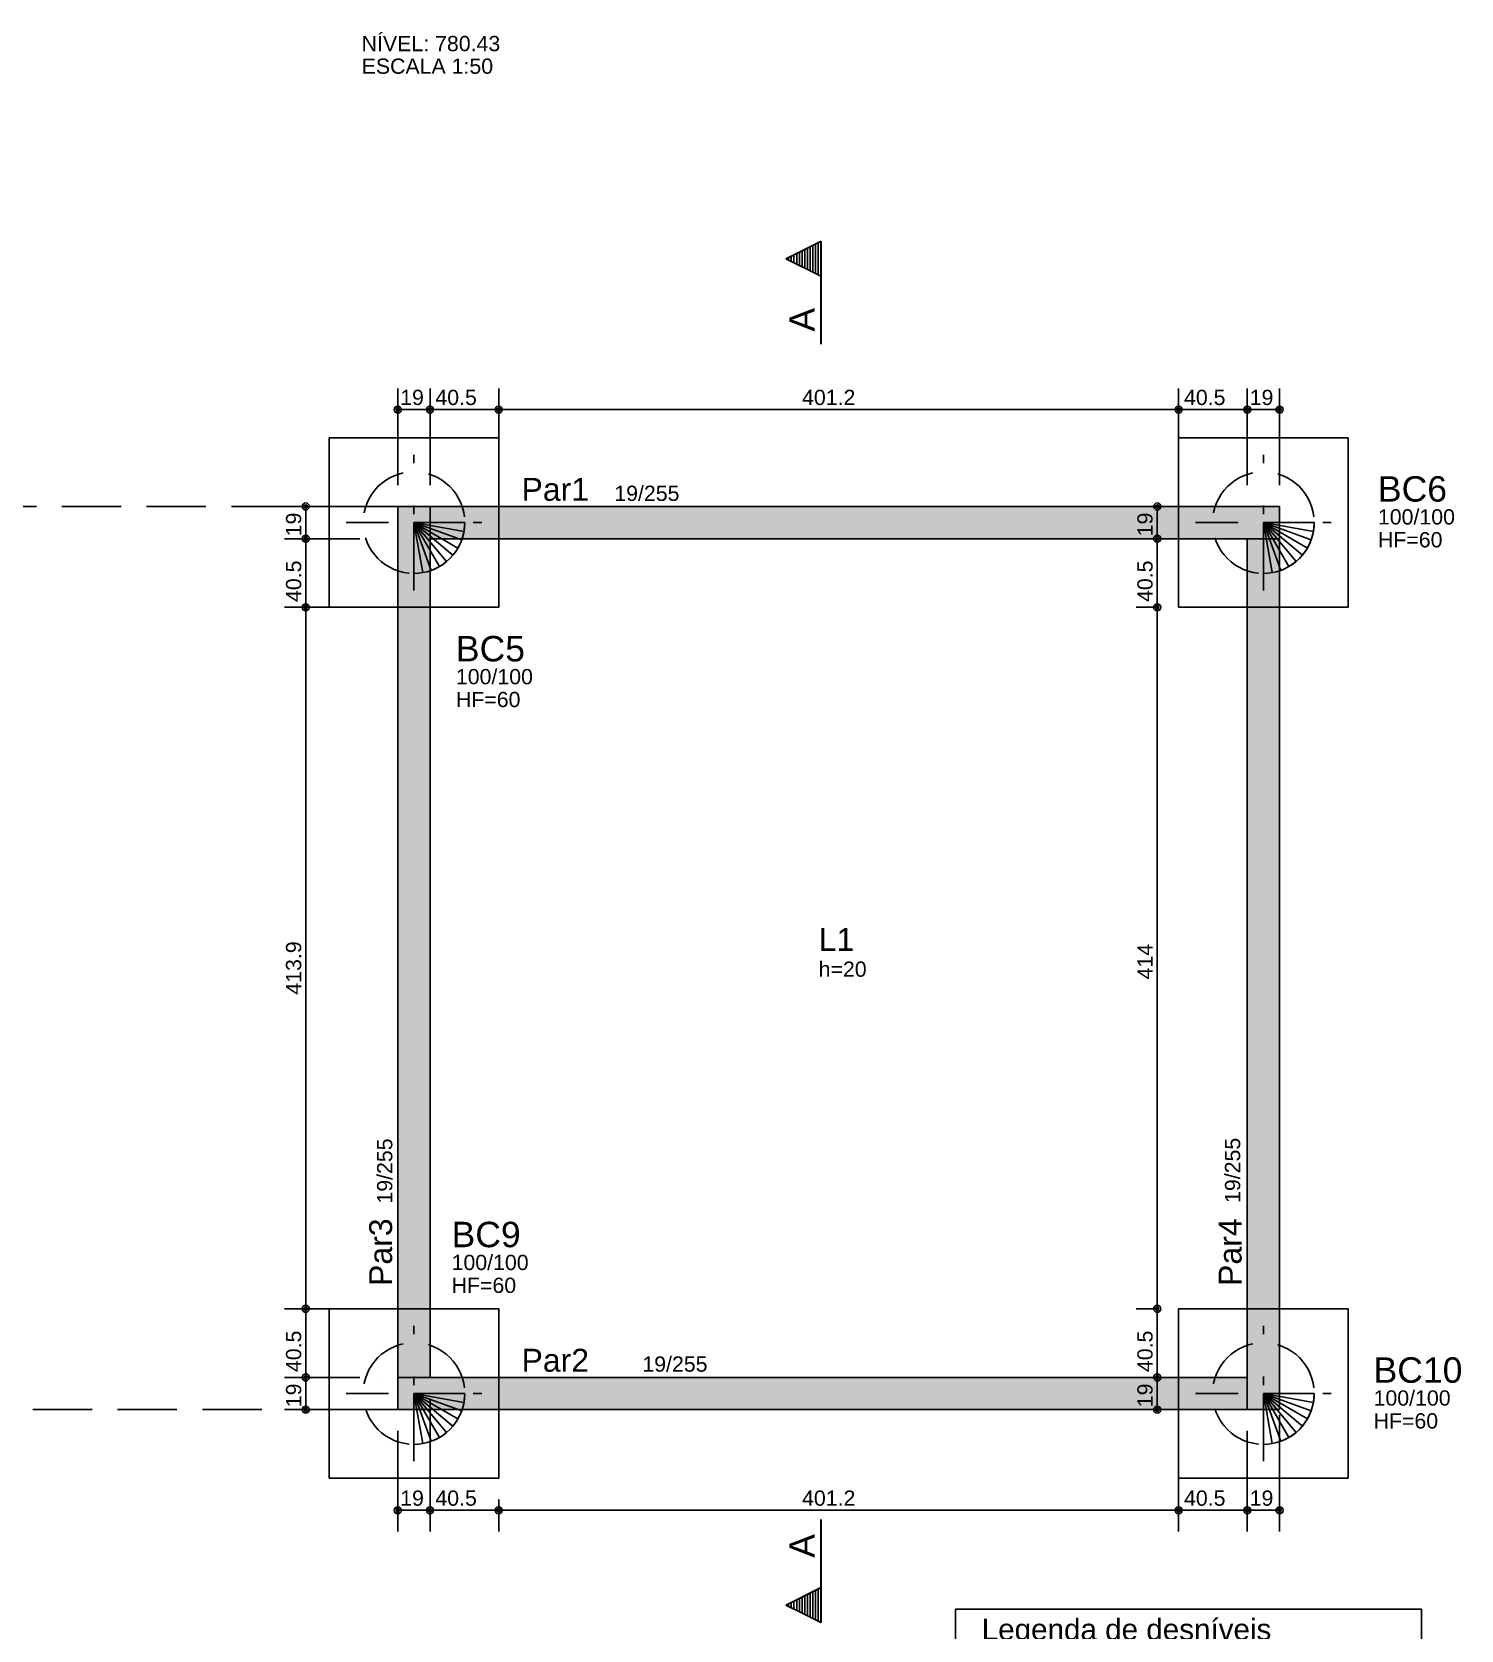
# Model space of a CAD drawing. Extents: x 0 to 119, y 0 to 84.
# Drawn here: x 47.51 to 64.37, y 55.19 to 74.05 of the extents above; entities that cross this region are included whole.
import ezdxf

# ---------------------------------------------------------------- set-up
doc = ezdxf.new("R2010")
doc.units = 0
doc.header["$MEASUREMENT"] = 0
doc.linetypes.add('ESTILO_TQS_0001', pattern=[1, 0.7, -0.3])
doc.linetypes.add('ESTILO_TQS_0003', pattern=[1.5, 0.5, -0.4, 0.1, -0.5])
for name, color, linetype in [('1', 3, 'CONTINUOUS'), ('10', 252, 'CONTINUOUS'), ('15', 12, 'CONTINUOUS'), ('18', 6, 'CONTINUOUS'), ('24', 7, 'CONTINUOUS'), ('3', 7, 'CONTINUOUS'), ('32', 250, 'CONTINUOUS'), ('36', 7, 'CONTINUOUS'), ('37', 7, 'CONTINUOUS'), ('38', 7, 'CONTINUOUS')]:
    doc.layers.add(name, color=color, linetype=linetype)
doc.styles.add('TQS_ARIAL', font='arial.ttf')

msp = doc.modelspace()

# ---------------------------------------------------------------- linework, layer by layer
at = {"layer": '1', "color": 3, "linetype": 'Continuous'}
for p, q in [((52.014768, 68.257783), (52.014768, 68.257783)), ((62.038481, 68.257967), (62.038481, 68.257967)), ((52.014768, 57.978843), (52.014768, 57.978843)), ((62.038481, 57.978843), (62.038481, 57.978843))]:
    msp.add_line(p, q, dxfattribs=at)
for points in [[(52.014768, 68.257783), (52.014768, 67.657783), (52.067085, 67.660068), (52.118957, 67.666898), (52.169095, 67.67797), (52.21998, 67.693967), (52.27249, 67.715953), (52.314768, 67.738168), (52.363344, 67.769424), (52.40044, 67.798156), (52.44003, 67.834519), (52.474394, 67.87211), (52.509227, 67.917915), (52.534383, 67.957783), (52.560516, 68.008467), (52.578583, 68.052571), (52.595794, 68.108087), (52.605652, 68.153594), (52.612942, 68.211005), (52.614768, 68.257783), (52.014768, 68.257783)], [(62.038481, 68.257967), (62.038481, 67.657967), (62.090798, 67.660252), (62.14267, 67.667082), (62.192808, 67.678154), (62.243693, 67.694152), (62.296203, 67.716137), (62.338481, 67.738352), (62.387057, 67.769608), (62.424153, 67.79834), (62.463743, 67.834703), (62.498107, 67.872295), (62.53294, 67.918099), (62.558096, 67.957967), (62.584229, 68.008651), (62.602296, 68.052755), (62.619507, 68.108271), (62.629365, 68.153778), (62.636655, 68.211189), (62.638481, 68.257967), (62.038481, 68.257967)], [(52.014768, 57.978843), (52.014768, 57.378843), (52.067085, 57.381128), (52.118957, 57.387958), (52.169095, 57.39903), (52.21998, 57.415027), (52.27249, 57.437013), (52.314768, 57.459228), (52.363344, 57.490484), (52.40044, 57.519216), (52.44003, 57.555579), (52.474394, 57.59317), (52.509227, 57.638975), (52.534383, 57.678843), (52.560516, 57.729527), (52.578583, 57.773631), (52.595794, 57.829147), (52.605652, 57.874654), (52.612942, 57.932065), (52.614768, 57.978843), (52.014768, 57.978843)], [(62.038481, 57.978843), (62.038481, 57.378843), (62.090798, 57.381128), (62.14267, 57.387958), (62.192808, 57.39903), (62.243693, 57.415027), (62.296203, 57.437013), (62.338481, 57.459228), (62.387057, 57.490484), (62.424153, 57.519216), (62.463743, 57.555579), (62.498107, 57.59317), (62.53294, 57.638975), (62.558096, 57.678843), (62.584229, 57.729527), (62.602296, 57.773631), (62.619507, 57.829147), (62.629365, 57.874654), (62.636655, 57.932065), (62.638481, 57.978843), (62.038481, 57.978843)]]:
    msp.add_lwpolyline(points, dxfattribs=at)
at = {"layer": '10', "color": 252, "linetype": 'ESTILO_TQS_0003'}
for p, q in [((52.014768, 67.457983), (52.014768, 69.057583)), ((62.038481, 67.458167), (62.038481, 69.057767)), ((51.214968, 68.257783), (52.814568, 68.257783)), ((61.238681, 68.257967), (62.838281, 68.257967)), ((52.014768, 57.179043), (52.014768, 58.778643)), ((62.038481, 57.179043), (62.038481, 58.778643)), ((51.214968, 57.978843), (52.814568, 57.978843)), ((61.238681, 57.978843), (62.838281, 57.978843))]:
    msp.add_line(p, q, dxfattribs=at)
at = {"layer": '10', "color": 252, "linetype": 'Continuous'}
for p, q in [((52.014768, 68.257783), (52.014768, 67.657783)), ((52.014768, 68.257783), (52.118957, 67.666898)), ((52.014768, 68.257783), (52.21998, 67.693967)), ((52.014768, 68.257783), (52.314768, 67.738168)), ((52.014768, 68.257783), (52.40044, 67.798156)), ((52.014768, 68.257783), (52.474394, 67.87211)), ((52.014768, 68.257783), (52.534383, 67.957783)), ((52.014768, 68.257783), (52.578583, 68.052571)), ((52.014768, 68.257783), (52.605652, 68.153594)), ((52.014768, 68.257783), (52.614768, 68.257783)), ((62.038481, 68.257967), (62.038481, 67.657967)), ((62.038481, 68.257967), (62.14267, 67.667082)), ((62.038481, 68.257967), (62.243693, 67.694152)), ((62.038481, 68.257967), (62.338481, 67.738352)), ((62.038481, 68.257967), (62.424153, 67.79834)), ((62.038481, 68.257967), (62.498107, 67.872295)), ((62.038481, 68.257967), (62.558096, 67.957967)), ((62.038481, 68.257967), (62.602296, 68.052755)), ((62.038481, 68.257967), (62.629365, 68.153778)), ((62.038481, 68.257967), (62.638481, 68.257967)), ((52.014768, 57.978843), (52.014768, 57.378843)), ((52.014768, 57.978843), (52.118957, 57.387958)), ((52.014768, 57.978843), (52.21998, 57.415027)), ((52.014768, 57.978843), (52.314768, 57.459228)), ((52.014768, 57.978843), (52.40044, 57.519216)), ((52.014768, 57.978843), (52.474394, 57.59317)), ((52.014768, 57.978843), (52.534383, 57.678843)), ((52.014768, 57.978843), (52.578583, 57.773631)), ((52.014768, 57.978843), (52.605652, 57.874654)), ((52.014768, 57.978843), (52.614768, 57.978843)), ((62.038481, 57.978843), (62.038481, 57.378843)), ((62.038481, 57.978843), (62.14267, 57.387958)), ((62.038481, 57.978843), (62.243693, 57.415027)), ((62.038481, 57.978843), (62.338481, 57.459228)), ((62.038481, 57.978843), (62.424153, 57.519216)), ((62.038481, 57.978843), (62.498107, 57.59317)), ((62.038481, 57.978843), (62.558096, 57.678843)), ((62.038481, 57.978843), (62.602296, 57.773631)), ((62.038481, 57.978843), (62.629365, 57.874654)), ((62.038481, 57.978843), (62.638481, 57.978843))]:
    msp.add_line(p, q, dxfattribs=at)
at = {"layer": '10', "color": 252, "linetype": 'ESTILO_TQS_0001'}
for centre in [(52.014768, 68.257783), (62.038481, 68.257967), (52.014768, 57.978843), (62.038481, 57.978843)]:
    msp.add_circle(centre, 0.6, dxfattribs=at)
at = {"layer": '18', "color": 6, "linetype": 'Continuous'}
for points in [[(51.014768, 67.257783), (53.014768, 67.257783), (53.014768, 69.257783), (51.014768, 69.257783), (51.014768, 67.257783)], [(61.038481, 67.257967), (63.038481, 67.257967), (63.038481, 69.257967), (61.038481, 69.257967), (61.038481, 67.257967)], [(51.014768, 56.978843), (53.014768, 56.978843), (53.014768, 58.978843), (51.014768, 58.978843), (51.014768, 56.978843)], [(61.038481, 56.978843), (63.038481, 56.978843), (63.038481, 58.978843), (61.038481, 58.978843), (61.038481, 56.978843)]]:
    msp.add_lwpolyline(points, dxfattribs=at)
at = {"layer": '24', "color": 7, "linetype": 'Continuous'}
for p, q in [((56.818542, 71.578431), (56.40371, 71.371015)), ((56.816804, 71.57561), (56.407612, 71.371015)), ((56.658991, 71.498655), (56.658991, 71.243374)), ((56.690902, 71.51461), (56.690902, 71.227419)), ((56.722812, 71.530566), (56.722812, 71.211464)), ((56.754722, 71.546521), (56.754722, 71.195509)), ((56.786632, 71.562476), (56.786632, 71.179553)), ((56.816803, 71.57561), (56.816803, 70.362476)), ((56.818542, 70.362476), (56.818542, 71.578431)), ((56.40371, 71.371015), (56.816804, 71.164468)), ((56.407613, 71.371015), (56.816803, 71.166419)), ((56.43562, 71.38697), (56.43562, 71.351791)), ((56.46753, 71.402925), (56.46753, 71.339104)), ((56.499441, 71.41888), (56.499441, 71.323149)), ((56.531351, 71.434835), (56.531351, 71.307194)), ((56.563261, 71.45079), (56.563261, 71.291239)), ((56.595171, 71.466745), (56.595171, 71.275284)), ((56.627081, 71.4827), (56.627081, 71.259328)), ((56.816803, 55.277356), (56.816803, 56.49049)), ((56.818542, 56.49049), (56.818542, 55.274535)), ((56.40371, 55.481951), (56.816804, 55.688498)), ((56.407613, 55.481951), (56.816803, 55.686547)), ((56.722812, 55.3224), (56.722812, 55.641502)), ((56.754722, 55.306445), (56.754722, 55.657457)), ((56.786632, 55.29049), (56.786632, 55.673413)), ((56.818542, 55.274535), (56.40371, 55.481951)), ((56.816804, 55.277356), (56.407612, 55.481951)), ((56.43562, 55.465996), (56.43562, 55.501175)), ((56.46753, 55.450041), (56.46753, 55.513862)), ((56.499441, 55.434086), (56.499441, 55.529817)), ((56.531351, 55.418131), (56.531351, 55.545772)), ((56.563261, 55.402176), (56.563261, 55.561727)), ((56.595171, 55.386221), (56.595171, 55.577682)), ((56.627081, 55.370266), (56.627081, 55.593637)), ((56.658991, 55.354311), (56.658991, 55.609592)), ((56.690902, 55.338356), (56.690902, 55.625547))]:
    msp.add_line(p, q, dxfattribs=at)
at = {"layer": '3', "color": 7, "linetype": 'ESTILO_TQS_0001'}
for p, q in [((38.860652, 68.447783), (51.824768, 68.447783)), ((41.518781, 57.788843), (51.824768, 57.788843))]:
    msp.add_line(p, q, dxfattribs=at)
at = {"layer": '3', "color": 7, "linetype": 'Continuous'}
for p, q in [((58.404986, 55.433808), (58.404986, 54.533808)), ((58.404986, 55.433808), (63.904986, 55.433808)), ((63.904986, 55.433808), (63.904986, 54.933808))]:
    msp.add_line(p, q, dxfattribs=at)
for points in [[(51.824768, 68.447783), (51.824768, 57.788843)], [(62.228481, 68.447783), (51.824768, 68.447783)], [(62.228481, 57.788843), (62.228481, 68.447783)], [(52.204768, 58.168843), (52.204768, 68.067783)], [(52.204768, 68.067783), (61.848481, 68.067783)], [(61.848481, 68.067783), (61.848481, 58.168843)], [(61.848481, 58.168843), (52.204768, 58.168843)], [(51.824768, 57.788843), (62.228481, 57.788843)]]:
    msp.add_lwpolyline(points, dxfattribs=at)
at = {"layer": '32', "color": 250, "linetype": 'Continuous'}
for p, q in [((51.824768, 68.697783), (51.824768, 69.841412)), ((52.204768, 68.697783), (52.204768, 69.841412)), ((52.204768, 68.697783), (52.204768, 69.841412)), ((53.014768, 67.507783), (53.014768, 69.841412)), ((53.014768, 67.507783), (53.014768, 69.841412)), ((61.038481, 68.317783), (61.038481, 69.841412)), ((61.038481, 68.317783), (61.038481, 69.841412)), ((61.848481, 68.697783), (61.848481, 69.841412)), ((61.848481, 68.697783), (61.848481, 69.841412)), ((62.228481, 68.697783), (62.228481, 69.841412)), ((51.824768, 69.591412), (52.204768, 69.591412)), ((52.204768, 69.591412), (53.014768, 69.591412)), ((53.014768, 69.591412), (61.038481, 69.591412)), ((61.038481, 69.591412), (61.848481, 69.591412)), ((61.848481, 69.591412), (62.228481, 69.591412)), ((52.764768, 68.447783), (50.488985, 68.447783)), ((50.738985, 68.067783), (50.738985, 68.447783)), ((51.824768, 68.447783), (51.824768, 68.447783)), ((52.204768, 68.447783), (52.204768, 68.447783)), ((52.204768, 68.447783), (52.204768, 68.447783)), ((53.014768, 68.447783), (53.014768, 68.447783)), ((60.788481, 68.447783), (60.535091, 68.447783)), ((60.785091, 68.067783), (60.785091, 68.447783)), ((61.038481, 68.447783), (61.038481, 68.447783)), ((61.848481, 68.447783), (61.848481, 68.447783)), ((61.848481, 68.447783), (61.848481, 68.447783)), ((62.228481, 68.447783), (62.228481, 68.447783)), ((51.376876, 68.067783), (50.488985, 68.067783)), ((51.376876, 68.067783), (50.488985, 68.067783)), ((50.738985, 67.257783), (50.738985, 68.067783)), ((51.626876, 68.067783), (51.626876, 68.067783)), ((51.626876, 68.067783), (51.626876, 68.067783)), ((60.788481, 68.067783), (60.535091, 68.067783)), ((60.788481, 68.067783), (60.535091, 68.067783)), ((60.785091, 67.257967), (60.785091, 68.067783)), ((61.038481, 68.067783), (61.038481, 68.067783)), ((61.038481, 68.067783), (61.038481, 68.067783)), ((61.038481, 68.067783), (61.038481, 68.067783)), ((61.038481, 68.067783), (61.038481, 68.067783)), ((51.574768, 67.257783), (50.488985, 67.257783)), ((51.574768, 67.257783), (50.488985, 67.257783)), ((50.738985, 58.978843), (50.738985, 67.257783)), ((51.824768, 67.257783), (51.824768, 67.257783)), ((51.824768, 67.257783), (51.824768, 67.257783)), ((53.014768, 67.257783), (53.014768, 67.257783)), ((53.014768, 67.257783), (53.014768, 67.257783)), ((60.788481, 67.257967), (60.535091, 67.257967)), ((60.788481, 67.257967), (60.535091, 67.257967)), ((60.785091, 58.978843), (60.785091, 67.257967)), ((61.038481, 67.257967), (61.038481, 67.257967)), ((61.038481, 67.257967), (61.038481, 67.257967)), ((51.574768, 58.978843), (50.488985, 58.978843)), ((51.574768, 58.978843), (50.488985, 58.978843)), ((50.738985, 58.168843), (50.738985, 58.978843)), ((51.824768, 58.978843), (51.824768, 58.978843)), ((51.824768, 58.978843), (51.824768, 58.978843)), ((60.788481, 58.978843), (60.535091, 58.978843)), ((60.788481, 58.978843), (60.535091, 58.978843)), ((60.785091, 58.168843), (60.785091, 58.978843)), ((61.038481, 58.978843), (61.038481, 58.978843)), ((61.038481, 58.978843), (61.038481, 58.978843)), ((51.376876, 58.168843), (50.488985, 58.168843)), ((51.126876, 58.168843), (50.488985, 58.168843)), ((50.738985, 57.788843), (50.738985, 58.168843)), ((51.376876, 58.168843), (51.376876, 58.168843)), ((51.626876, 58.168843), (51.626876, 58.168843)), ((52.204768, 58.168843), (52.204768, 58.168843)), ((60.788481, 58.168843), (60.535091, 58.168843)), ((60.788481, 58.168843), (60.535091, 58.168843)), ((60.785091, 57.788843), (60.785091, 58.168843)), ((61.038481, 58.168843), (61.038481, 58.168843)), ((61.038481, 58.168843), (61.038481, 58.168843)), ((52.204768, 57.918843), (52.204768, 56.350493)), ((62.228481, 57.978843), (62.228481, 57.978843)), ((52.764768, 57.788843), (50.488985, 57.788843)), ((51.824768, 57.788843), (51.824768, 57.788843)), ((53.014768, 57.788843), (53.014768, 57.788843)), ((60.788481, 57.788843), (60.535091, 57.788843)), ((61.038481, 57.788843), (61.038481, 57.788843)), ((61.038481, 57.788843), (61.038481, 57.788843)), ((61.038481, 57.788843), (61.038481, 57.788843)), ((61.848481, 57.788843), (61.848481, 57.788843)), ((62.228481, 57.728843), (62.228481, 56.350493)), ((51.824768, 57.538843), (51.824768, 56.350493)), ((61.038481, 57.538843), (61.038481, 56.350493)), ((61.038481, 57.538843), (61.038481, 56.350493)), ((61.848481, 57.538843), (61.848481, 56.350493)), ((61.848481, 57.168761), (61.848481, 57.168761)), ((52.204768, 56.978843), (52.204768, 56.978843)), ((53.014768, 56.978843), (53.014768, 56.978843)), ((53.014768, 56.978843), (53.014768, 56.978843)), ((61.848481, 56.918761), (61.848481, 56.350493)), ((51.824768, 56.600493), (52.204768, 56.600493)), ((52.204768, 56.728843), (52.204768, 56.350493)), ((52.204768, 56.600493), (53.014768, 56.600493)), ((53.014768, 56.728843), (53.014768, 56.350493)), ((53.014768, 56.728843), (53.014768, 56.350493)), ((53.014768, 56.600493), (61.038481, 56.600493)), ((61.038481, 56.600493), (61.848481, 56.600493)), ((61.848481, 56.600493), (62.228481, 56.600493))]:
    msp.add_line(p, q, dxfattribs=at)
for points in [[(51.824768, 68.447783), (52.204768, 68.447783), (52.204768, 58.168843), (51.824768, 58.168843), (51.824768, 68.447783)], [(62.228481, 68.447783), (52.204768, 68.447783), (52.204768, 68.067783), (62.228481, 68.067783), (62.228481, 68.447783)], [(62.228481, 57.788843), (61.848481, 57.788843), (61.848481, 68.067783), (62.228481, 68.067783), (62.228481, 57.788843)], [(51.824768, 57.788843), (61.848481, 57.788843), (61.848481, 58.168843), (51.824768, 58.168843), (51.824768, 57.788843)]]:
    msp.add_lwpolyline(points, dxfattribs=at)
for centre, radius in [((51.824768, 69.591412), 0.041625), ((51.824768, 69.591412), 0.02075), ((52.204768, 69.591412), 0.041625), ((52.204768, 69.591412), 0.041625), ((52.204768, 69.591412), 0.02075), ((52.204768, 69.591412), 0.02075), ((53.014768, 69.591412), 0.041625), ((53.014768, 69.591412), 0.041625), ((53.014768, 69.591412), 0.02075), ((53.014768, 69.591412), 0.02075), ((61.038481, 69.591412), 0.041625), ((61.038481, 69.591412), 0.041625), ((61.038481, 69.591412), 0.02075), ((61.038481, 69.591412), 0.02075), ((61.848481, 69.591412), 0.041625), ((61.848481, 69.591412), 0.041625), ((61.848481, 69.591412), 0.02075), ((61.848481, 69.591412), 0.02075), ((62.228481, 69.591412), 0.041625), ((62.228481, 69.591412), 0.02075), ((50.738985, 68.447783), 0.041625), ((50.738985, 68.447783), 0.02075), ((60.785091, 68.447783), 0.041625), ((60.785091, 68.447783), 0.02075), ((50.738985, 68.067783), 0.041625), ((50.738985, 68.067783), 0.041625), ((60.785091, 68.067783), 0.041625), ((60.785091, 68.067783), 0.041625), ((50.738985, 68.067783), 0.02075), ((50.738985, 68.067783), 0.02075), ((60.785091, 68.067783), 0.02075), ((60.785091, 68.067783), 0.02075), ((50.738985, 67.257783), 0.041625), ((50.738985, 67.257783), 0.041625), ((50.738985, 67.257783), 0.02075), ((50.738985, 67.257783), 0.02075), ((60.785091, 67.257967), 0.041625), ((60.785091, 67.257967), 0.041625), ((60.785091, 67.257967), 0.02075), ((60.785091, 67.257967), 0.02075), ((50.738985, 58.978843), 0.041625), ((50.738985, 58.978843), 0.041625), ((50.738985, 58.978843), 0.02075), ((50.738985, 58.978843), 0.02075), ((60.785091, 58.978843), 0.041625), ((60.785091, 58.978843), 0.041625), ((60.785091, 58.978843), 0.02075), ((60.785091, 58.978843), 0.02075), ((50.738985, 58.168843), 0.041625), ((50.738985, 58.168843), 0.041625), ((50.738985, 58.168843), 0.02075), ((50.738985, 58.168843), 0.02075), ((60.785091, 58.168843), 0.041625), ((60.785091, 58.168843), 0.041625), ((60.785091, 58.168843), 0.02075), ((60.785091, 58.168843), 0.02075), ((50.738985, 57.788843), 0.041625), ((50.738985, 57.788843), 0.02075), ((60.785091, 57.788843), 0.041625), ((60.785091, 57.788843), 0.02075), ((51.824768, 56.600493), 0.041625), ((51.824768, 56.600493), 0.02075), ((52.204768, 56.600493), 0.041625), ((52.204768, 56.600493), 0.041625), ((52.204768, 56.600493), 0.02075), ((52.204768, 56.600493), 0.02075), ((53.014768, 56.600493), 0.041625), ((53.014768, 56.600493), 0.041625), ((53.014768, 56.600493), 0.02075), ((53.014768, 56.600493), 0.02075), ((61.038481, 56.600493), 0.041625), ((61.038481, 56.600493), 0.041625), ((61.038481, 56.600493), 0.02075), ((61.038481, 56.600493), 0.02075), ((61.848481, 56.600493), 0.041625), ((61.848481, 56.600493), 0.041625), ((61.848481, 56.600493), 0.02075), ((61.848481, 56.600493), 0.02075), ((62.228481, 56.600493), 0.041625), ((62.228481, 56.600493), 0.02075)]:
    msp.add_circle(centre, radius, dxfattribs=at)
for points in [[(51.824768, 68.447783), (52.204768, 68.447783), (52.204768, 58.168843)], [(51.824768, 68.447783), (52.204768, 58.168843), (51.824768, 58.168843)], [(51.824768, 68.447783), (51.824768, 58.168843), (51.824768, 68.447783)], [(62.228481, 68.447783), (52.204768, 68.447783), (52.204768, 68.067783)], [(62.228481, 68.447783), (52.204768, 68.067783), (62.228481, 68.067783)], [(62.228481, 68.447783), (62.228481, 68.067783), (62.228481, 68.447783)], [(62.228481, 57.788843), (61.848481, 57.788843), (61.848481, 68.067783)], [(62.228481, 57.788843), (61.848481, 68.067783), (62.228481, 68.067783)], [(62.228481, 57.788843), (62.228481, 68.067783), (62.228481, 57.788843)], [(51.824768, 57.788843), (61.848481, 57.788843), (61.848481, 58.168843)], [(51.824768, 57.788843), (61.848481, 58.168843), (51.824768, 58.168843)], [(51.824768, 57.788843), (51.824768, 58.168843), (51.824768, 57.788843)]]:
    msp.add_solid(points, dxfattribs=at)

# ---------------------------------------------------------------- texts
at = {"layer": '15', "color": 12, "linetype": 'Continuous', "style": 'TQS_ARIAL'}
for s, p in [('NÍVEL: 780.43', (51.397846, 73.821631)), ('ESCALA 1:50', (51.397846, 73.554967))]:
    msp.add_text(s, height=0.18, dxfattribs=at).set_placement(p)
at = {"layer": '24', "color": 7, "linetype": 'Continuous', "style": 'TQS_ARIAL'}
for p in [(56.743542, 70.512476), (56.743542, 56.04049)]:
    msp.add_text('A', height=0.3, rotation=90, dxfattribs=at).set_placement(p)
at = {"layer": '3', "color": 7, "linetype": 'Continuous', "style": 'TQS_ARIAL'}
msp.add_text('Legenda de desníveis', height=0.25, dxfattribs=at).set_placement((58.714497, 55.069747))
at = {"layer": '32', "color": 250, "linetype": 'Continuous', "style": 'TQS_ARIAL'}
for s, p in [('19', (51.852768, 69.645412)), ('40.5', (52.267768, 69.645412)), ('401.2', (56.594624, 69.645412)), ('40.5', (61.101481, 69.645412)), ('19', (61.876481, 69.645412)), ('19', (51.852768, 56.654493)), ('40.5', (52.267768, 56.654493)), ('401.2', (56.594624, 56.654493)), ('40.5', (61.101481, 56.654493)), ('19', (61.876481, 56.654493))]:
    msp.add_text(s, height=0.18, dxfattribs=at).set_placement(p)
for s, p in [('19', (50.684985, 68.095783)), ('19', (60.731091, 68.095783)), ('40.5', (50.684985, 67.320783)), ('40.5', (60.731091, 67.320875)), ('413.9', (50.684985, 62.686313)), ('414', (60.731091, 62.866405)), ('40.5', (50.684985, 58.231843)), ('40.5', (60.731091, 58.231843)), ('19', (50.684985, 57.816843)), ('19', (60.731091, 57.816843))]:
    msp.add_text(s, height=0.18, rotation=90, dxfattribs=at).set_placement(p)
at = {"layer": '36', "color": 7, "linetype": 'Continuous', "style": 'TQS_ARIAL'}
for s, height, p in [('BC6', 0.3, (63.389592, 68.505373)), ('100/100', 0.18, (63.389592, 68.235373)), ('HF=60', 0.18, (63.389592, 67.965373)), ('BC5', 0.3, (52.510095, 66.619652)), ('100/100', 0.18, (52.510095, 66.349652)), ('HF=60', 0.18, (52.510095, 66.079652)), ('BC9', 0.3, (52.459305, 59.705826)), ('100/100', 0.18, (52.459305, 59.435826)), ('HF=60', 0.18, (52.459305, 59.165826)), ('BC10', 0.3, (63.338481, 58.105967)), ('100/100', 0.18, (63.338481, 57.835967)), ('HF=60', 0.18, (63.338481, 57.565967))]:
    msp.add_text(s, height=height, dxfattribs=at).set_placement(p)
at = {"layer": '37', "color": 7, "linetype": 'Continuous', "style": 'TQS_ARIAL'}
for s, height, p in [('Par1', 0.27, (53.284768, 68.515283)), ('19/255', 0.18, (54.379198, 68.51357)), ('Par2', 0.27, (53.284768, 58.236343)), ('19/255', 0.18, (54.710373, 58.236672))]:
    msp.add_text(s, height=height, dxfattribs=at).set_placement(p)
for s, height, p in [('19/255', 0.18, (51.759766, 60.220446)), ('19/255', 0.18, (61.764636, 60.228013)), ('Par3', 0.27, (51.757268, 59.248843)), ('Par4', 0.27, (61.780981, 59.248843))]:
    msp.add_text(s, height=height, rotation=90, dxfattribs=at).set_placement(p)
at = {"layer": '38', "color": 7, "linetype": 'Continuous', "style": 'TQS_ARIAL'}
for s, height, p in [('L1', 0.27, (56.790499, 63.203323)), ('h=20', 0.18, (56.790499, 62.897323))]:
    msp.add_text(s, height=height, dxfattribs=at).set_placement(p)

doc.saveas('drawing.dxf')
